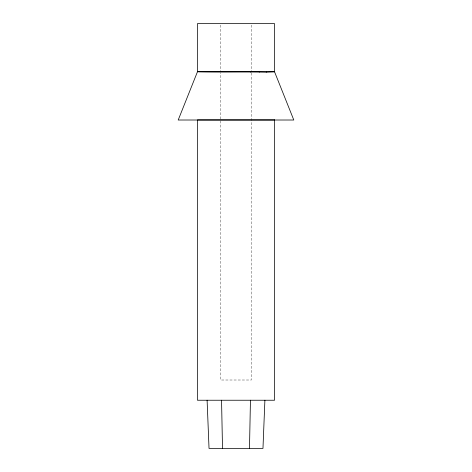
<?xml version="1.0" encoding="UTF-8"?>
<svg xmlns="http://www.w3.org/2000/svg" width="472" height="472" viewBox="0 0 472 472"><rect width="100%" height="100%" fill="white"/><g stroke="black" fill="none" stroke-linecap="round" stroke-linejoin="round"><path stroke-width="0.35" stroke-dasharray="2.36 1.77" d="M251.393 25.075L251.393 72.198M251.393 72.936L251.393 380.007L220.607 380.007L220.607 72.936M220.607 25.075L220.607 72.198"/><path stroke-width="0.71" d="M249.487 448.4L250.449 400.238M264.898 400.238L262.969 448.4L209.031 448.4L207.102 400.238M266.314 72.092L274.533 71.762L197.467 71.762L197.467 23.6L274.533 23.6L274.533 71.762L293.796 120.012L178.204 120.012L197.467 71.762L198.104 71.431L198.783 71.762C221.215 72.228 243.847 71.596 266.314 72.092L266.332 71.762M250.591 71.762L250.62 72.092M221.551 400.238L222.513 448.4M259.258 71.762L259.264 72.092M274.533 119.929L197.467 119.929L197.467 400.238L274.533 400.238L274.533 119.929"/></g></svg>
